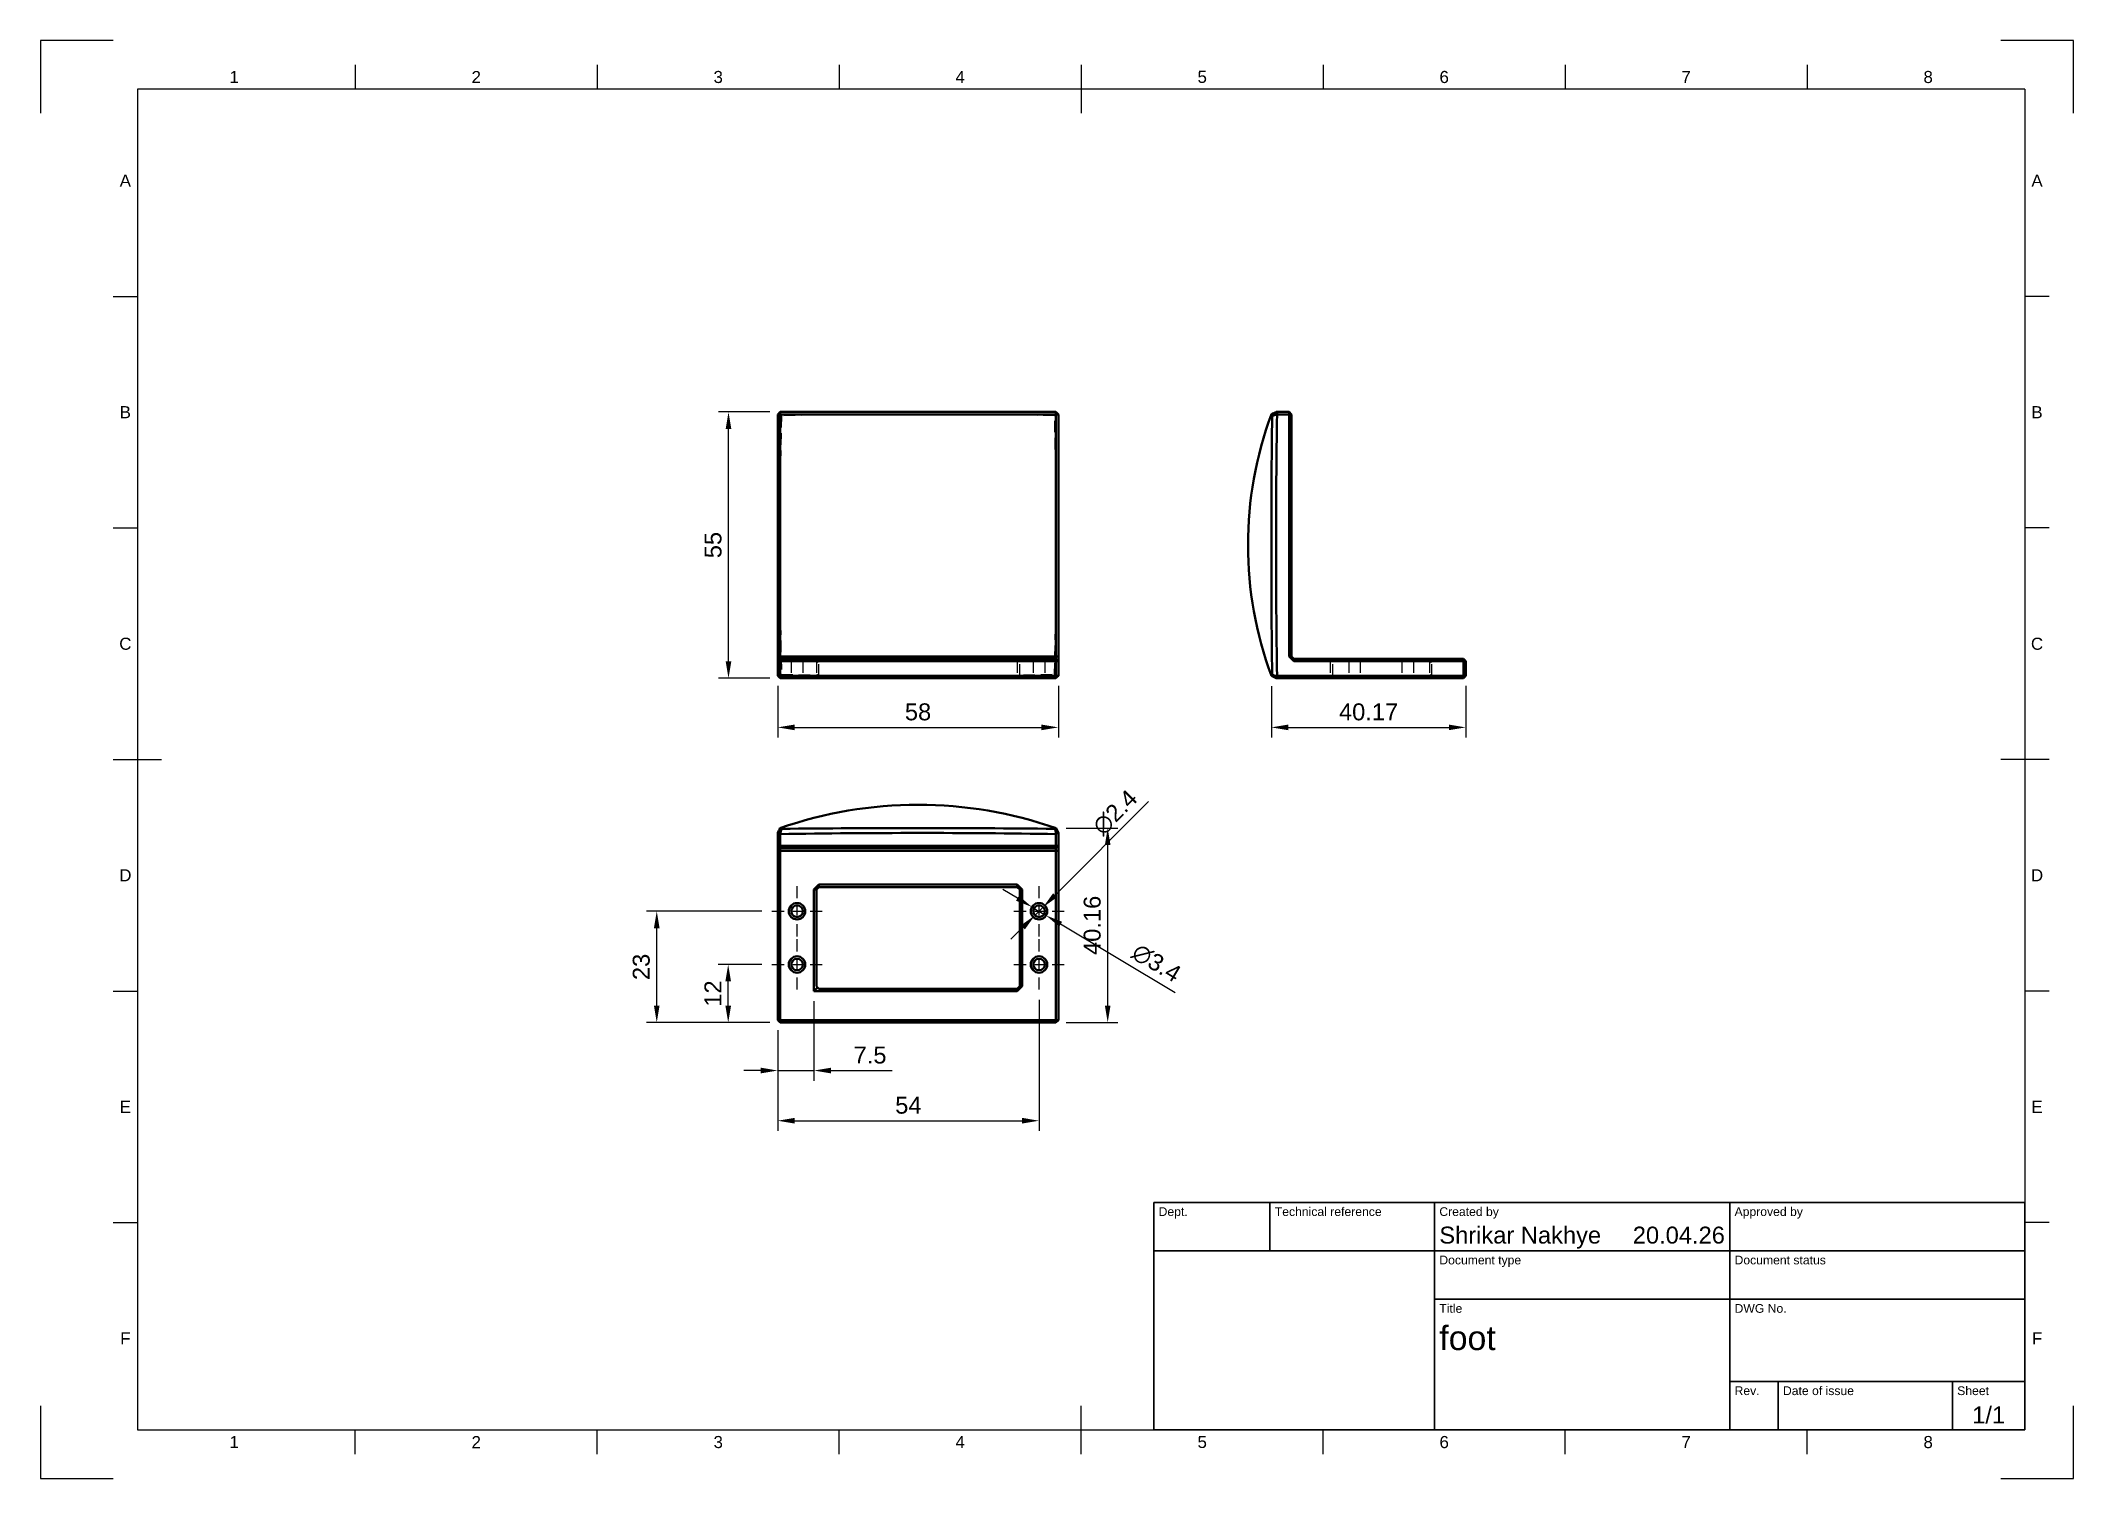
# Model space of a CAD drawing. Header units: millimetres. Extents: x 0 to 420, y 0 to 297.
import ezdxf
from ezdxf.enums import TextEntityAlignment as Align

# ---------------------------------------------------------------- set-up
doc = ezdxf.new("R2010")
doc.units = ezdxf.units.MM
doc.header["$LTSCALE"] = 0.75
doc.linetypes.add('CENTER2', pattern=[28.575, 19.05, -3.175, 3.175, -3.175])
doc.linetypes.add('HIDDEN2', pattern=[4.7625, 3.175, -1.5875])
for name, color, linetype, lineweight in [('BORDER', 7, 'Continuous', 25), ('FD_Dimensions', 7, 'Continuous', 25), ('Hidden', 7, 'HIDDEN2', 25), ('Smart Centers', 7, 'CENTER2', 25), ('TITLEBLOCK', 7, 'Continuous', 35), ('Visible', 7, 'Continuous', 50)]:
    doc.layers.add(name, color=color, linetype=linetype, lineweight=lineweight)
doc.styles.add('FusionTitle', font='Arial.ttf')
doc.styles.get("Standard").update_dxf_attribs({"font": 'Arial.ttf'})
doc.dimstyles.new('Dim-ISO-25', dxfattribs={"dimtxt": 3.5, "dimasz": 3.5, "dimexe": 2.1, "dimexo": 2.1, "dimgap": 1.4, "dimtad": 1, "dimzin": 12, "dimdsep": 46, "dimtxsty": 'Standard', "dimcen": 0, "dimazin": 3, "dimtp": 0.1, "dimtm": 0.1, "dimtfac": 0.714286, "dimtmove": 0, "dimatfit": 3, "dimfxl": 1, "dimtzin": 12, "dimarcsym": 0})

# ---------------------------------------------------------------- blocks, each defined once
blk = doc.blocks.new('ISO_A3_SHEET')
at = {"layer": 'BORDER'}
for p, q in [((65, 292), (65, 287)), ((115, 292), (115, 287)), ((165, 292), (165, 287)), ((215, 292), (215, 282)), ((265, 292), (265, 287)), ((315, 292), (315, 287)), ((365, 292), (365, 287)), ((410, 287), (20, 287)), ((20, 287), (20, 10)), ((410, 287), (410, 10)), ((15, 244.16666), (20, 244.16666)), ((415, 244.16666), (410, 244.16666)), ((15, 196.33333), (20, 196.33333)), ((415, 196.33333), (410, 196.33333)), ((15, 148.5), (25, 148.5)), ((415, 148.5), (405, 148.5)), ((15, 100.66667), (20, 100.66667)), ((415, 100.66667), (410, 100.66667)), ((15, 52.83334), (20, 52.83334)), ((415, 52.83334), (410, 52.83334)), ((215, 5), (215, 15)), ((20, 10), (410, 10)), ((65, 5), (65, 10)), ((115, 5), (115, 10)), ((165, 5), (165, 10)), ((265, 5), (265, 10)), ((315, 5), (315, 10)), ((365, 5), (365, 10))]:
    blk.add_line(p, q, dxfattribs=at)
at = {"layer": 'Defpoints'}
for p, q in [((15, 297), (0, 297)), ((0, 297), (0, 282)), ((420, 297), (405, 297)), ((420, 282), (420, 297)), ((0, 15), (0, 0)), ((420, 0), (420, 15)), ((0, 0), (15, 0)), ((405, 0), (420, 0))]:
    blk.add_line(p, q, dxfattribs=at)
at = {"layer": 'BORDER', "style": 'FusionTitle'}
for s, p in [('1', (40, 289.5)), ('2', (90, 289.5)), ('3', (140, 289.5)), ('4', (190, 289.5)), ('5', (240, 289.5)), ('6', (290, 289.5)), ('7', (340, 289.5)), ('8', (390, 289.5)), ('A', (17.5, 268.08333)), ('A', (412.5, 268.08333)), ('B', (17.5, 220.25)), ('B', (412.5, 220.25)), ('C', (17.5, 172.41667)), ('C', (412.5, 172.41667)), ('D', (17.5, 124.58334)), ('D', (412.5, 124.58334)), ('E', (17.5, 76.75001)), ('E', (412.5, 76.75001)), ('F', (17.5, 28.91668)), ('F', (412.5, 28.91668)), ('1', (40, 7.5)), ('2', (90, 7.5)), ('3', (140, 7.5)), ('4', (190, 7.5)), ('5', (240, 7.5)), ('6', (290, 7.5)), ('7', (340, 7.5)), ('8', (390, 7.5))]:
    blk.add_text(s, height=2.5, dxfattribs=at).set_placement(p, align=Align.MIDDLE)
blk = doc.blocks.new('ISO_TITLEBLOCK')
at = {"layer": 'TITLEBLOCK'}
for p, q in [((0, 47), (-180, 47)), ((-180, 47), (-180, 0)), ((-156, 37), (-156, 47)), ((-122, 0), (-122, 47)), ((-61, 0), (-61, 47)), ((0, 0), (0, 47)), ((-180, 37), (0, 37)), ((-122, 27), (0, 27)), ((-61, 10), (0, 10)), ((-51, 0), (-51, 10)), ((-15, 0), (-15, 10)), ((-180, 0), (0, 0))]:
    blk.add_line(p, q, dxfattribs=at)
at = {"layer": 'TITLEBLOCK', "style": 'FusionTitle'}
for s, p in [('Dept.', (-179, 46)), ('Technical reference', (-155, 46)), ('Created by', (-121, 46)), ('Approved by', (-60, 46)), ('Document type', (-121, 36)), ('Document status', (-60, 36)), ('Title', (-121, 26)), ('DWG No.', (-60, 26)), ('Rev.', (-60, 9)), ('Date of issue', (-50, 9)), ('Sheet', (-14, 9))]:
    blk.add_text(s, height=1.8, dxfattribs=at).set_placement(p, align=Align.TOP_LEFT)
for tag, height, p in [('DEPT', 3.5, (-179, 42)), ('TECHNICAL_REFERENCE', 3.5, (-155, 42)), ('CREATED_BY', 3.5, (-121, 42)), ('APPROVED_BY', 3.5, (-60, 42)), ('DOCUMENT_TYPE', 3.5, (-121, 32)), ('DOCUMENT_STATUS', 3.5, (-60, 32)), ('TITLE_1', 5, (-121, 21.5)), ('TITLE_2', 5, (-121, 14)), ('TITLE_3', 5, (-121, 6.5)), ('DATE_OF_ISSUE', 3.5, (-50, 5))]:
    blk.add_attdef(tag, text='', height=height, dxfattribs=at).set_placement(p, align=Align.TOP_LEFT)
for tag, p in [('CREATED_DATE', (-62, 42)), ('APPROVED_DATE', (-0.99, 42))]:
    blk.add_attdef(tag, text='', height=3.5, dxfattribs=at).set_placement(p, align=Align.TOP_RIGHT)
for tag, height, p in [('DRAWING_NUMBER', 5, (-30.5, 19.75)), ('REV', 3.5, (-56, 4.85)), ('SHEET', 3.5, (-7.5, 4.85))]:
    blk.add_attdef(tag, text='', height=height, dxfattribs=at).set_placement(p, align=Align.TOP_CENTER)
blk = doc.blocks.new('*U6')
at = {"layer": 'Smart Centers', "color": 0, "ltscale": 0.75, "transparency": 16777216}
for p, q in [((0, 2.678906), (0, 5.2)), ((-5.2, 0), (-2.678906, 0)), ((2.678906, 0), (5.2, 0)), ((0, -5.2), (0, -2.678906))]:
    blk.add_line(p, q, dxfattribs=at)
at = {"layer": 'Smart Centers', "color": 0, "linetype": 'Continuous', "ltscale": 0.75, "transparency": 16777216}
for p, q in [((-0.892969, 0), (0.892969, 0)), ((0, -0.892969), (0, 0.892969))]:
    blk.add_line(p, q, dxfattribs=at)
blk = doc.blocks.new('*U7')
at = {"layer": 'Smart Centers', "color": 0, "ltscale": 0.75, "transparency": 16777216}
for p, q in [((0, 2.678906), (0, 5.2)), ((-5.2, 0), (-2.678906, 0)), ((2.678906, 0), (5.2, 0)), ((0, -5.2), (0, -2.678906))]:
    blk.add_line(p, q, dxfattribs=at)
at = {"layer": 'Smart Centers', "color": 0, "linetype": 'Continuous', "ltscale": 0.75, "transparency": 16777216}
for p, q in [((-0.892969, 0), (0.892969, 0)), ((0, -0.892969), (0, 0.892969))]:
    blk.add_line(p, q, dxfattribs=at)
blk = doc.blocks.new('*U8')
at = {"layer": 'Smart Centers', "color": 0, "ltscale": 0.75, "transparency": 16777216}
for p, q in [((0, 2.678906), (0, 5.2)), ((-5.2, 0), (-2.678906, 0)), ((2.678906, 0), (5.2, 0)), ((0, -5.2), (0, -2.678906))]:
    blk.add_line(p, q, dxfattribs=at)
at = {"layer": 'Smart Centers', "color": 0, "linetype": 'Continuous', "ltscale": 0.75, "transparency": 16777216}
for p, q in [((-0.892969, 0), (0.892969, 0)), ((0, -0.892969), (0, 0.892969))]:
    blk.add_line(p, q, dxfattribs=at)
blk = doc.blocks.new('*U9')
at = {"layer": 'Smart Centers', "color": 0, "ltscale": 0.75, "transparency": 16777216}
for p, q in [((0, 2.678906), (0, 5.2)), ((-5.2, 0), (-2.678906, 0)), ((2.678906, 0), (5.2, 0)), ((0, -5.2), (0, -2.678906))]:
    blk.add_line(p, q, dxfattribs=at)
at = {"layer": 'Smart Centers', "color": 0, "linetype": 'Continuous', "ltscale": 0.75, "transparency": 16777216}
for p, q in [((-0.892969, 0), (0.892969, 0)), ((0, -0.892969), (0, 0.892969))]:
    blk.add_line(p, q, dxfattribs=at)
blk = doc.blocks.new('*D20')
at = {"layer": 'Defpoints', "color": 0, "transparency": 16777216}
for p in [(152.289062, 165.796875), (210.289062, 165.796875), (210.289062, 155.132813)]:
    blk.add_point(p, dxfattribs=at)
at = {"layer": 'FD_Dimensions', "color": 0, "lineweight": -2, "transparency": 16777216}
for p, q in [((152.289062, 163.696875), (152.289062, 153.032813)), ((210.289062, 163.696875), (210.289062, 153.032813)), ((155.789062, 155.132813), (206.789062, 155.132813))]:
    blk.add_line(p, q, dxfattribs=at)
at = {"layer": 'FD_Dimensions', "color": 0, "transparency": 16777216}
for points in [[(155.789062, 155.716146), (155.789062, 154.549479), (152.289062, 155.132813)], [(206.789062, 155.716146), (206.789062, 154.549479), (210.289062, 155.132813)]]:
    blk.add_solid(points, dxfattribs=at)
at = {"layer": 'FD_Dimensions', "color": 0, "transparency": 16777216, "insert": (181.289062, 158.319818), "char_height": 3.5, "attachment_point": 5}
blk.add_mtext('58', dxfattribs=at)
blk = doc.blocks.new('*D21')
at = {"layer": 'Defpoints', "color": 0, "transparency": 16777216}
for p in [(142.125, 220.296875), (152.789062, 220.296875), (152.789062, 165.296875)]:
    blk.add_point(p, dxfattribs=at)
at = {"layer": 'FD_Dimensions', "color": 0, "lineweight": -2, "transparency": 16777216}
for p, q in [((150.689062, 220.296875), (140.025, 220.296875)), ((142.125, 168.796875), (142.125, 216.796875)), ((150.689062, 165.296875), (140.025, 165.296875))]:
    blk.add_line(p, q, dxfattribs=at)
at = {"layer": 'FD_Dimensions', "color": 0, "transparency": 16777216}
for points in [[(141.541667, 216.796875), (142.708333, 216.796875), (142.125, 220.296875)], [(141.541667, 168.796875), (142.708333, 168.796875), (142.125, 165.296875)]]:
    blk.add_solid(points, dxfattribs=at)
at = {"layer": 'FD_Dimensions', "color": 0, "transparency": 16777216, "insert": (138.945157, 192.796875), "char_height": 3.5, "attachment_point": 5, "rotation": 90}
blk.add_mtext('55', dxfattribs=at)
blk = doc.blocks.new('*D22')
at = {"layer": 'Defpoints', "color": 0, "transparency": 16777216}
for p in [(254.293317, 165.772394), (294.465049, 165.796875), (294.465049, 155.132813)]:
    blk.add_point(p, dxfattribs=at)
at = {"layer": 'FD_Dimensions', "color": 0, "lineweight": -2, "transparency": 16777216}
for p, q in [((254.293317, 163.672394), (254.293317, 153.032813)), ((294.465049, 163.696875), (294.465049, 153.032813)), ((257.793317, 155.132813), (290.965049, 155.132813))]:
    blk.add_line(p, q, dxfattribs=at)
at = {"layer": 'FD_Dimensions', "color": 0, "transparency": 16777216}
for points in [[(257.793317, 155.716146), (257.793317, 154.549479), (254.293317, 155.132813)], [(290.965049, 155.716146), (290.965049, 154.549479), (294.465049, 155.132813)]]:
    blk.add_solid(points, dxfattribs=at)
at = {"layer": 'FD_Dimensions', "color": 0, "transparency": 16777216, "insert": (274.379183, 158.319818), "char_height": 3.5, "attachment_point": 5}
blk.add_mtext('40.17', dxfattribs=at)
blk = doc.blocks.new('*D23')
at = {"layer": 'Defpoints', "color": 0, "transparency": 16777216}
for p in [(209.811433, 134.315732), (220.475496, 134.315732), (209.789062, 94.152139)]:
    blk.add_point(p, dxfattribs=at)
at = {"layer": 'FD_Dimensions', "color": 0, "lineweight": -2, "transparency": 16777216}
for p, q in [((211.911433, 134.315732), (222.575496, 134.315732)), ((220.475496, 97.652139), (220.475496, 130.815732)), ((211.889062, 94.152139), (222.575496, 94.152139))]:
    blk.add_line(p, q, dxfattribs=at)
at = {"layer": 'FD_Dimensions', "color": 0, "transparency": 16777216}
for points in [[(219.892162, 130.815732), (221.058829, 130.815732), (220.475496, 134.315732)], [(219.892162, 97.652139), (221.058829, 97.652139), (220.475496, 94.152139)]]:
    blk.add_solid(points, dxfattribs=at)
at = {"layer": 'FD_Dimensions', "color": 0, "transparency": 16777216, "insert": (217.28849, 114.233935), "char_height": 3.5, "attachment_point": 5, "rotation": 90}
blk.add_mtext('40.16', dxfattribs=at)
blk = doc.blocks.new('*D24')
at = {"layer": 'Defpoints', "color": 0, "transparency": 16777216}
for p in [(204.831324, 118.026781), (207.7468, 116.277496)]:
    blk.add_point(p, dxfattribs=at)
at = {"layer": 'FD_Dimensions', "color": 0, "lineweight": -2, "transparency": 16777216}
for p, q in [((201.830099, 119.827517), (198.828874, 121.628252)), ((204.831324, 118.026781), (207.7468, 116.277496)), ((234.400696, 100.285158), (210.748026, 114.476761))]:
    blk.add_line(p, q, dxfattribs=at)
at = {"layer": 'FD_Dimensions', "color": 0, "transparency": 16777216}
for points in [[(202.130222, 120.327721), (201.529977, 119.327312), (204.831324, 118.026781)], [(211.048148, 114.976965), (210.447903, 113.976556), (207.7468, 116.277496)]]:
    blk.add_solid(points, dxfattribs=at)
at = {"layer": 'FD_Dimensions', "color": 0, "transparency": 16777216, "insert": (230.531736, 106.437343), "char_height": 3.5, "attachment_point": 5, "rotation": 329.03623364}
blk.add_mtext('∅3.4', dxfattribs=at)
blk = doc.blocks.new('*D25')
at = {"layer": 'Defpoints', "color": 0, "transparency": 16777216}
for p in [(207.137591, 118.000667), (205.440534, 116.30361)]:
    blk.add_point(p, dxfattribs=at)
at = {"layer": 'FD_Dimensions', "color": 0, "lineweight": -2, "transparency": 16777216}
for p, q in [((228.936879, 139.799955), (209.612464, 120.47554)), ((205.440534, 116.30361), (207.137591, 118.000667)), ((202.965661, 113.828737), (200.490787, 111.353863))]:
    blk.add_line(p, q, dxfattribs=at)
at = {"layer": 'FD_Dimensions', "color": 0, "transparency": 16777216}
for points in [[(209.199985, 120.888019), (210.024943, 120.063062), (207.137591, 118.000667)], [(202.553182, 114.241216), (203.37814, 113.416258), (205.440534, 116.30361)]]:
    blk.add_solid(points, dxfattribs=at)
at = {"layer": 'FD_Dimensions', "color": 0, "transparency": 16777216, "insert": (222.030023, 137.538636), "char_height": 3.5, "attachment_point": 5, "rotation": 45}
blk.add_mtext('∅2.4', dxfattribs=at)
blk = doc.blocks.new('*D26')
at = {"layer": 'Defpoints', "color": 0, "transparency": 16777216}
for p in [(206.289062, 100.952139), (152.289062, 94.652139), (206.289062, 73.881826)]:
    blk.add_point(p, dxfattribs=at)
at = {"layer": 'FD_Dimensions', "color": 0, "lineweight": -2, "transparency": 16777216}
for p, q in [((206.289062, 98.852139), (206.289062, 71.781826)), ((152.289062, 92.552139), (152.289062, 71.781826)), ((155.789062, 73.881826), (202.789062, 73.881826))]:
    blk.add_line(p, q, dxfattribs=at)
at = {"layer": 'FD_Dimensions', "color": 0, "transparency": 16777216}
for points in [[(155.789062, 74.465159), (155.789062, 73.298493), (152.289062, 73.881826)], [(202.789062, 74.465159), (202.789062, 73.298493), (206.289062, 73.881826)]]:
    blk.add_solid(points, dxfattribs=at)
at = {"layer": 'FD_Dimensions', "color": 0, "transparency": 16777216, "insert": (179.289062, 77.061669), "char_height": 3.5, "attachment_point": 5}
blk.add_mtext('54', dxfattribs=at)
blk = doc.blocks.new('*D27')
at = {"layer": 'Defpoints', "color": 0, "transparency": 16777216}
for p in [(127.3, 117.152139), (151.089062, 117.152139), (152.789062, 94.152139)]:
    blk.add_point(p, dxfattribs=at)
at = {"layer": 'FD_Dimensions', "color": 0, "lineweight": -2, "transparency": 16777216}
for p, q in [((148.989062, 117.152139), (125.2, 117.152139)), ((127.3, 97.652139), (127.3, 113.652139)), ((150.689062, 94.152139), (125.2, 94.152139))]:
    blk.add_line(p, q, dxfattribs=at)
at = {"layer": 'FD_Dimensions', "color": 0, "transparency": 16777216}
for points in [[(126.716667, 113.652139), (127.883333, 113.652139), (127.3, 117.152139)], [(126.716667, 97.652139), (127.883333, 97.652139), (127.3, 94.152139)]]:
    blk.add_solid(points, dxfattribs=at)
at = {"layer": 'FD_Dimensions', "color": 0, "transparency": 16777216, "insert": (124.111801, 105.652139), "char_height": 3.5, "attachment_point": 5, "rotation": 90}
blk.add_mtext('23', dxfattribs=at)
blk = doc.blocks.new('*D28')
at = {"layer": 'Defpoints', "color": 0, "transparency": 16777216}
for p in [(142.065625, 106.152139), (151.089062, 106.152139), (152.789062, 94.152139)]:
    blk.add_point(p, dxfattribs=at)
at = {"layer": 'FD_Dimensions', "color": 0, "lineweight": -2, "transparency": 16777216}
for p, q in [((148.989062, 106.152139), (139.965625, 106.152139)), ((142.065625, 97.652139), (142.065625, 102.652139)), ((150.689062, 94.152139), (139.965625, 94.152139))]:
    blk.add_line(p, q, dxfattribs=at)
at = {"layer": 'FD_Dimensions', "color": 0, "transparency": 16777216}
for points in [[(141.482292, 102.652139), (142.648958, 102.652139), (142.065625, 106.152139)], [(141.482292, 97.652139), (142.648958, 97.652139), (142.065625, 94.152139)]]:
    blk.add_solid(points, dxfattribs=at)
at = {"layer": 'FD_Dimensions', "color": 0, "transparency": 16777216, "insert": (138.908463, 100.152139), "char_height": 3.5, "attachment_point": 5, "rotation": 90}
blk.add_mtext('12', dxfattribs=at)
blk = doc.blocks.new('*D29')
at = {"layer": 'Defpoints', "color": 0, "transparency": 16777216}
for p in [(159.789062, 100.652139), (152.289062, 94.652139), (159.789062, 84.245889)]:
    blk.add_point(p, dxfattribs=at)
at = {"layer": 'FD_Dimensions', "color": 0, "lineweight": -2, "transparency": 16777216}
for p, q in [((159.789062, 98.552139), (159.789062, 82.145889)), ((152.289062, 92.552139), (152.289062, 82.145889)), ((148.789062, 84.245889), (145.289062, 84.245889)), ((152.289062, 84.245889), (159.789062, 84.245889)), ((163.289062, 84.245889), (175.958776, 84.245889))]:
    blk.add_line(p, q, dxfattribs=at)
at = {"layer": 'FD_Dimensions', "color": 0, "transparency": 16777216}
for points in [[(148.789062, 84.829222), (148.789062, 83.662555), (152.289062, 84.245889)], [(163.289062, 84.829222), (163.289062, 83.662555), (159.789062, 84.245889)]]:
    blk.add_solid(points, dxfattribs=at)
at = {"layer": 'FD_Dimensions', "color": 0, "transparency": 16777216, "insert": (171.373919, 87.425732), "char_height": 3.5, "attachment_point": 5}
blk.add_mtext('7.5', dxfattribs=at)

msp = doc.modelspace()

# ---------------------------------------------------------------- linework, layer by layer
at = {"layer": 'Hidden', "extrusion": (0, 1, 0)}
for p, q in [((155.089, 168.797), (154.589, 169.297)), ((155.089, 168.797), (155.089, 165.797)), ((157.489, 168.797), (157.989, 169.297)), ((157.489, 168.797), (157.489, 165.797)), ((159.789, 169.297), (160.539, 168.547)), ((160.289, 168.797), (160.289, 165.797)), ((160.789, 168.797), (160.539, 168.547)), ((160.789, 168.797), (160.789, 169.297)), ((160.789, 165.797), (160.789, 168.797)), ((201.789, 168.797), (201.789, 169.297)), ((201.789, 168.797), (201.789, 165.797)), ((202.789, 169.297), (202.289, 168.797)), ((202.289, 165.797), (202.289, 168.797)), ((205.089, 168.797), (204.589, 169.297)), ((205.089, 168.797), (205.089, 165.797)), ((207.489, 168.797), (207.989, 169.297)), ((207.489, 168.797), (207.489, 165.797)), ((266.465, 168.797), (265.965, 169.297)), ((266.465, 168.797), (266.465, 165.797)), ((266.965, 169.297), (266.965, 168.797)), ((266.965, 165.797), (266.965, 168.797)), ((270.265, 168.797), (269.765, 169.297)), ((270.265, 168.797), (270.265, 165.797)), ((272.665, 168.797), (273.165, 169.297)), ((272.665, 168.797), (272.665, 165.797)), ((281.265, 168.797), (280.765, 169.297)), ((281.265, 168.797), (281.265, 165.797)), ((283.665, 168.797), (284.165, 169.297)), ((283.665, 168.797), (283.665, 165.797)), ((286.965, 169.297), (286.965, 168.797)), ((286.965, 168.797), (286.965, 165.797)), ((287.215, 168.547), (286.965, 168.797)), ((287.965, 169.297), (287.215, 168.547)), ((287.465, 165.797), (287.465, 168.797)), ((155.089, 165.797), (154.589, 165.297)), ((157.489, 165.797), (157.989, 165.297)), ((160.539, 166.047), (159.789, 165.297)), ((160.539, 166.047), (160.789, 165.797)), ((160.789, 165.297), (160.789, 165.797)), ((201.789, 165.797), (201.789, 165.297)), ((202.289, 165.797), (202.789, 165.297)), ((205.089, 165.797), (204.589, 165.297)), ((207.489, 165.797), (207.989, 165.297)), ((255.482, 165.797), (255.526, 165.297)), ((265.965, 165.297), (266.465, 165.797)), ((266.965, 165.297), (266.965, 165.797)), ((270.265, 165.797), (269.765, 165.297)), ((272.665, 165.797), (273.165, 165.297)), ((281.265, 165.797), (280.765, 165.297)), ((283.665, 165.797), (284.165, 165.297)), ((286.965, 165.797), (287.215, 166.047)), ((286.965, 165.797), (286.965, 165.297)), ((287.215, 166.047), (287.965, 165.297)), ((294.215, 165.547), (293.965, 165.797))]:
    msp.add_line(p, q, dxfattribs=at)
at = {"layer": 'Hidden'}
for p, q in [((210.289, 133.136), (209.789, 133.091)), ((209.789, 94.652), (210.039, 94.402))]:
    msp.add_line(p, q, dxfattribs=at)
for centre, radius, start, end in [((139.375, 185.961), 36.217, 67.78133, 69.10917), ((1302.834, 192.796), 1150.076, 178.670058, 181.329435), ((185.911, 231.342), 34.915, 198.44235, 199.84658), ((181.291, -944.681), 1164.514, 88.611865, 91.388687), ((-938.032, 192.797), 1147.846, 358.667914, 1.332474), ((2603.03, 192.795), 2348.74, 179.348821, 180.650923), ((288.122, 178.293), 53.17, 127.81493, 128.27761), ((1968.064, 192.797), 1712.799, 179.096769, 180.903231), ((181.289, 1332.463), 1166.694, 268.614008, 271.385657), ((223.297, 199.363), 35.999, 247.46734, 248.81704), ((176.942, 154.197), 34.671, 18.67128, 20.10033), ((278.817, 243.932), 81.546, 252.6132, 253.37159), ((167.364, 50.018), 145.127, 52.59229, 53.12567), ((106.262, 168.549), 58.078, 322.79605, 323.70157), ((181.289, -1636.538), 1769.863, 89.077327, 90.922673), ((181.29, -2342.865), 2477.202, 89.347472, 90.652746), ((312.556, 211.932), 129.102, 217.03792, 217.61397), ((138.126, 114.568), 74.019, 14.49213, 15.35489)]:
    msp.add_arc(centre, radius, start, end, dxfattribs=at)
at = {"layer": 'Hidden', "extrusion": (0, 0, -1)}
msp.add_arc((-220.907, 265.611), 57.029, 233.05492, 233.97334, dxfattribs=at)
for centre, major_axis, ratio, start_param, end_param in [((301.152, 248.818), (-61.409, 0.01), 0.7070312, -0.7323217, -0.7250565), ((123.757, 87.76), (-0.002, 61.162), 0.7070889, 0.7276678, 0.7360211)]:
    msp.add_ellipse(centre, major_axis=major_axis, ratio=ratio, start_param=start_param, end_param=end_param, dxfattribs=at)
at = {"layer": 'Hidden'}
for points, knots in [([(210.054, 220.032), (209.961, 219.941), (209.869, 219.85), (209.685, 219.669), (209.593, 219.579), (209.502, 219.489)], [0.00000134, 0.00000134, 0.00000134, 0.00000134, 0.05339137, 0.05339137, 0.10679856, 0.10679856, 0.10679856, 0.10679856]), ([(153.069, 166.113), (152.979, 166.022), (152.887, 165.931), (152.704, 165.749), (152.613, 165.658), (152.52, 165.566)], [-0.10683898, -0.10683898, -0.10683898, -0.10683898, -0.05343002, -0.05343002, -0.00000099, -0.00000099, -0.00000099, -0.00000099]), ([(152.52, 133.432), (152.482, 133.384), (152.443, 133.335), (152.366, 133.237), (152.327, 133.188), (152.289, 133.139)], [-0.043934582, -0.043934582, -0.043934582, -0.043934582, -0.021967283, -0.021967283, 0, 0, 0, 0]), ([(152.761, 134.314), (152.761, 134.314), (152.761, 134.314), (152.761, 134.314), (152.761, 134.314), (152.761, 134.314)], [2.59403454127, 2.59403454127, 2.59403454127, 2.59403454127, 2.59440129861, 2.59440129861, 2.59447128029, 2.59447128029, 2.59447128029, 2.59447128029])]:
    msp.add_open_spline(points, degree=3, knots=knots, dxfattribs=at)
at = {"layer": 'Visible', "extrusion": (0, 1, 0)}
for p, q in [((152.289, 219.797), (152.789, 220.297)), ((152.289, 169.797), (152.289, 219.797)), ((152.289, 219.797), (152.789, 219.797)), ((152.789, 220.297), (209.789, 220.297)), ((152.789, 219.797), (152.789, 220.297)), ((152.789, 219.797), (152.789, 169.797)), ((209.789, 219.797), (152.789, 219.797)), ((209.789, 220.297), (210.289, 219.797)), ((209.789, 219.797), (209.789, 220.297)), ((209.789, 169.797), (209.789, 219.797)), ((209.789, 219.797), (210.289, 219.797)), ((210.289, 219.797), (210.289, 169.797)), ((255.301, 220.297), (255.523, 220.297)), ((255.478, 219.797), (255.523, 220.297)), ((257.965, 219.797), (255.478, 219.797)), ((255.523, 220.297), (257.965, 220.297)), ((258.465, 219.797), (257.965, 220.297)), ((257.965, 219.797), (257.965, 220.297)), ((257.965, 169.797), (257.965, 219.797)), ((257.965, 219.797), (258.465, 219.797)), ((258.465, 219.797), (258.465, 169.797)), ((152.289, 169.797), (152.289, 168.797)), ((152.289, 169.797), (152.789, 169.797)), ((152.789, 169.297), (152.289, 168.797)), ((152.289, 165.797), (152.289, 168.797)), ((152.789, 168.797), (152.289, 168.797)), ((152.789, 169.797), (209.789, 169.797)), ((152.789, 169.297), (152.789, 169.797)), ((152.789, 169.297), (209.789, 169.297)), ((152.789, 168.797), (152.789, 169.297)), ((152.789, 168.797), (152.789, 165.797)), ((209.789, 168.797), (152.789, 168.797)), ((209.789, 169.797), (210.289, 169.797)), ((209.789, 169.297), (209.789, 169.797)), ((210.289, 168.797), (209.789, 169.297)), ((209.789, 169.297), (209.789, 168.797)), ((209.789, 165.797), (209.789, 168.797)), ((210.289, 168.797), (209.789, 168.797)), ((210.289, 168.797), (210.289, 169.797)), ((210.289, 168.797), (210.289, 165.797)), ((257.965, 169.797), (258.965, 168.797)), ((257.965, 169.797), (258.465, 169.797)), ((258.965, 169.297), (258.465, 169.797)), ((258.965, 169.297), (293.965, 169.297)), ((258.965, 169.297), (258.965, 168.797)), ((293.965, 168.797), (258.965, 168.797)), ((293.965, 169.297), (293.965, 168.797)), ((294.465, 168.797), (293.965, 169.297)), ((293.965, 165.797), (293.965, 168.797)), ((294.465, 168.797), (293.965, 168.797)), ((294.465, 168.797), (294.465, 165.797)), ((152.789, 165.797), (152.289, 165.797)), ((152.789, 165.297), (152.289, 165.797)), ((152.789, 165.797), (209.789, 165.797)), ((152.789, 165.297), (152.789, 165.797)), ((209.789, 165.297), (152.789, 165.297)), ((210.039, 165.547), (209.789, 165.797)), ((209.789, 165.297), (210.039, 165.547)), ((210.039, 165.547), (210.289, 165.797)), ((255.302, 165.297), (254.294, 165.772)), ((255.526, 165.297), (255.302, 165.297)), ((255.478, 165.797), (293.965, 165.797)), ((293.965, 165.297), (255.526, 165.297)), ((294.465, 165.797), (293.965, 165.797)), ((293.965, 165.297), (294.465, 165.797)), ((293.965, 165.297), (293.965, 165.797))]:
    msp.add_line(p, q, dxfattribs=at)
at = {"layer": 'Visible'}
for p, q in [((152.289, 133.139), (152.289, 133.345)), ((152.289, 130.652), (152.289, 133.139)), ((152.289, 133.139), (152.789, 133.095)), ((152.289, 130.652), (152.289, 129.652)), ((152.289, 130.652), (152.789, 130.152)), ((152.289, 130.652), (152.789, 130.652)), ((152.789, 133.095), (152.789, 130.652)), ((152.789, 130.652), (209.789, 130.652)), ((152.789, 130.152), (152.789, 130.652)), ((209.789, 130.652), (209.789, 133.095)), ((209.789, 130.152), (210.289, 130.652)), ((209.789, 130.652), (210.289, 130.652)), ((209.789, 130.152), (209.789, 130.652)), ((209.811, 134.315), (210.289, 133.344)), ((210.289, 133.344), (210.289, 133.136)), ((210.289, 133.136), (210.289, 130.652)), ((210.289, 129.652), (210.289, 130.652)), ((152.289, 94.652), (152.289, 129.652)), ((152.789, 129.652), (152.289, 129.652)), ((209.789, 130.152), (152.789, 130.152)), ((152.789, 129.652), (152.789, 130.152)), ((209.789, 129.652), (152.789, 129.652)), ((152.789, 129.652), (152.789, 94.652)), ((209.789, 129.652), (209.789, 130.152)), ((209.789, 94.652), (209.789, 129.652)), ((210.289, 129.652), (209.789, 129.652)), ((210.289, 129.652), (210.289, 94.652)), ((160.789, 122.652), (159.789, 121.652)), ((160.789, 122.152), (160.289, 121.652)), ((160.789, 122.652), (201.789, 122.652)), ((160.789, 122.152), (160.789, 122.652)), ((201.789, 122.152), (160.789, 122.152)), ((202.789, 121.652), (201.789, 122.652)), ((201.789, 122.152), (201.789, 122.652)), ((202.289, 121.652), (201.789, 122.152)), ((159.789, 100.652), (159.789, 121.652)), ((159.789, 121.652), (160.289, 121.652)), ((160.289, 121.652), (160.289, 101.652)), ((202.289, 101.652), (202.289, 121.652)), ((202.289, 121.652), (202.789, 121.652)), ((202.789, 121.652), (202.789, 101.652)), ((159.789, 100.652), (160.539, 101.402)), ((160.539, 101.402), (160.289, 101.652)), ((160.789, 101.152), (160.539, 101.402)), ((160.789, 101.152), (201.789, 101.152)), ((201.789, 100.652), (202.789, 101.652)), ((201.789, 101.152), (202.289, 101.652)), ((201.789, 101.152), (201.789, 100.652)), ((202.789, 101.652), (202.289, 101.652)), ((201.789, 100.652), (159.789, 100.652)), ((152.789, 94.652), (152.289, 94.652)), ((152.789, 94.152), (152.289, 94.652)), ((152.789, 94.652), (209.789, 94.652)), ((152.789, 94.152), (152.789, 94.652)), ((209.789, 94.152), (152.789, 94.152)), ((210.289, 94.652), (209.789, 94.652)), ((209.789, 94.652), (209.789, 94.152)), ((210.289, 94.652), (209.789, 94.152))]:
    msp.add_line(p, q, dxfattribs=at)
for centre, radius in [((156.289, 117.152), 1.7), ((156.289, 117.152), 1.2), ((206.289, 117.152), 1.7), ((206.289, 117.152), 1.2), ((156.289, 106.152), 1.7), ((156.289, 106.152), 1.2), ((206.289, 106.152), 1.7), ((206.289, 106.152), 1.2)]:
    msp.add_circle(centre, radius, dxfattribs=at)
for centre, radius, start, end in [((327.493, 192.788), 78.026, 159.72511, 200.25727), ((2603.6, 192.788), 2349.309, 179.348809, 180.650588), ((166.648, 337.149), 146.81, 306.73154, 307.25583), ((278.652, 140.618), 82.5, 106.31333, 107.05917), ((1987.711, 192.784), 1732.448, 179.106593, 180.892566), ((220.373, 119.538), 57.71, 52.89837, 53.80842), ((181.279, 52.639), 86.511, 70.74413, 109.24768), ((48.45, 212.746), 130.843, 322.52459, 323.09008), ((152.589, 133.553), 0.78, 51.98566, 77.27671), ((225.677, 114.605), 75.197, 164.92082, 165.76587), ((181.306, -1681.624), 1814.948, 89.100769, 90.900271), ((181.325, -2255.13), 2389.471, 89.324336, 90.677526), ((209.988, 133.549), 0.786, 102.96282, 128.17221), ((256.75, 169.068), 58.741, 216.45168, 217.34816), ((251.793, 100.495), 53.17, 141.72239, 142.18507)]:
    msp.add_arc(centre, radius, start, end, dxfattribs=at)
for centre, major_axis, ratio, start_param, end_param in [((300.857, 194.332), (61.162, 0), 0.7071247, 3.8692604, 3.8776137), ((181.254, 87.465), (0.01, 61.409), 0.7071823, -0.7320823, -0.724817)]:
    msp.add_ellipse(centre, major_axis=major_axis, ratio=ratio, start_param=start_param, end_param=end_param, dxfattribs=at)
at = {"layer": 'Visible', "extrusion": (-0.422885, 0.906183, 0)}
msp.add_open_spline([(254.296, 219.828), (254.631, 219.984), (254.966, 220.141), (255.301, 220.297)], degree=3, dxfattribs=at)
at = {"layer": 'Visible'}
for points, knots in [([(254.45, 219.489), (254.433, 219.511), (254.418, 219.532), (254.393, 219.572), (254.382, 219.591), (254.353, 219.645), (254.34, 219.676), (254.311, 219.754), (254.303, 219.789), (254.297, 219.821), (254.296, 219.828), (254.296, 219.828), (254.296, 219.828), (254.296, 219.828)], [0, 0, 0, 0, 0.2667647, 0.2667647, 0.5361085, 0.5361085, 1.0729083, 1.0729083, 2.1381571, 2.1381571, 2.8466594, 2.8466594, 2.8469915, 2.8469915, 2.8469915, 2.8469915]), ([(254.294, 165.772), (254.294, 165.772), (254.294, 165.772), (254.294, 165.772), (254.294, 165.774), (254.296, 165.783), (254.297, 165.793), (254.307, 165.833), (254.316, 165.869), (254.347, 165.944), (254.361, 165.973), (254.388, 166.021), (254.398, 166.039), (254.422, 166.074), (254.435, 166.093), (254.45, 166.113)], [2.8629187, 2.8629187, 2.8629187, 2.8629187, 2.8632526, 2.8632526, 3.2198453, 3.2198453, 3.8441364, 3.8441364, 4.7840364, 4.7840364, 5.2567987, 5.2567987, 5.4931035, 5.4931035, 5.7265763, 5.7265763, 5.7265763, 5.7265763]), ([(255.185, 165.566), (255.234, 165.604), (255.282, 165.643), (255.38, 165.72), (255.429, 165.758), (255.478, 165.797)], [-0.043934582, -0.043934582, -0.043934582, -0.043934582, -0.021967283, -0.021967283, 0, 0, 0, 0])]:
    msp.add_open_spline(points, degree=3, knots=knots, dxfattribs=at)
msp.add_open_spline([(152.289, 133.345), (152.446, 133.668), (152.604, 133.991), (152.761, 134.314)], degree=3, dxfattribs=at)

# ---------------------------------------------------------------- block references
at = {"layer": 'BORDER'}
msp.add_blockref('ISO_A3_SHEET', (0, 0), dxfattribs=at)
at = {"layer": 'Smart Centers', "ltscale": 0.75}
for name, p in [('*U6', (156.289, 117.152)), ('*U9', (206.289, 117.152)), ('*U7', (156.289, 106.152)), ('*U8', (206.289, 106.152))]:
    msp.add_blockref(name, p, dxfattribs=at)
at = {"layer": 'TITLEBLOCK'}
msp.add_blockref('ISO_TITLEBLOCK', (410, 10), dxfattribs=at).add_auto_attribs({'CREATED_DATE': '20.04.26', 'SHEET': '1/1', 'TITLE_1': 'foot', 'CREATED_BY': 'Shrikar Nakhye'})

# ---------------------------------------------------------------- dimensions: what is measured, and where the dimension line sits
at = {"layer": 'FD_Dimensions'}
for base, p1, p2, picture, middle in [((142.125, 220.297), (152.789, 165.297), (152.789, 220.297), '*D21', (138.945, 192.797)), ((220.475, 134.316), (209.789, 94.152), (209.811, 134.316), '*D23', (217.288, 114.234)), ((127.3, 117.152), (152.789, 94.152), (151.089, 117.152), '*D27', (124.112, 105.652)), ((142.066, 106.152), (152.789, 94.152), (151.089, 106.152), '*D28', (138.908, 100.152))]:
    dim = msp.add_linear_dim(base=base, p1=p1, p2=p2, angle=90, dimstyle='Dim-ISO-25', override={"dimlfac": 1}, dxfattribs=at)
    dim.commit()
    dim.dimension.update_dxf_attribs({"geometry": picture, "text_midpoint": middle})
for base, p1, p2, picture, middle in [((210.289, 155.133), (152.289, 165.797), (210.289, 165.797), '*D20', (181.289, 158.32)), ((294.465, 155.133), (254.293, 165.772), (294.465, 165.797), '*D22', (274.379, 158.32)), ((206.289, 73.882), (152.289, 94.652), (206.289, 100.952), '*D26', (179.289, 77.062)), ((159.789, 84.246), (152.289, 94.652), (159.789, 100.652), '*D29', (171.374, 87.426))]:
    dim = msp.add_linear_dim(base=base, p1=p1, p2=p2, dimstyle='Dim-ISO-25', override={"dimlfac": 1}, dxfattribs=at)
    dim.commit()
    dim.dimension.update_dxf_attribs({"geometry": picture, "text_midpoint": middle})
for p1, p2, picture, middle in [((205.441, 116.304), (207.138, 118.001), '*D25', (224.353, 135.216)), ((204.831, 118.027), (207.747, 116.277), '*D24', (228.842, 103.621))]:
    dim = msp.add_diameter_dim_2p(p1=p1, p2=p2, dimstyle='Dim-ISO-25', override={"dimlfac": 1}, dxfattribs=at)
    dim.commit()
    dim.dimension.update_dxf_attribs({"geometry": picture, "text_midpoint": middle, "dimtype": 163})

doc.saveas('drawing.dxf')
